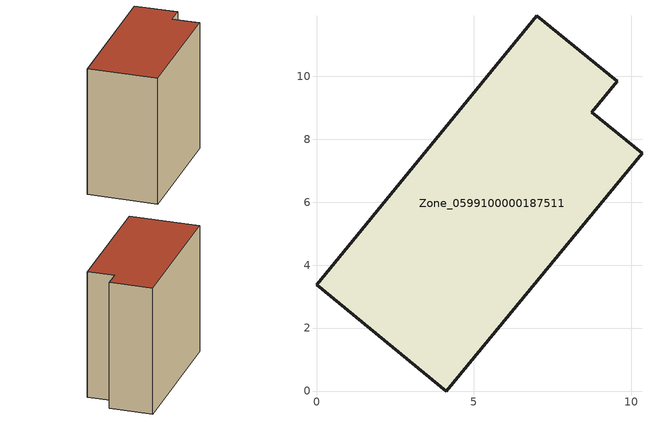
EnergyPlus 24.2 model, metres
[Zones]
Zone_0599100000187511
 floor ground (C_G): 0,3.37 7,11.91 9.56,9.84 8.74,8.85 10.34,7.56 4.12,0 z0
 wall outside (C_F): 7,11.91 0,3.37 4.12,0 10.34,7.56 8.74,8.85 9.56,9.84 7,11.91 z0:10
 roof outside (C_R): 0,3.37 4.12,0 10.34,7.56 8.74,8.85 9.56,9.84 7,11.91 z10
[BUILDING]
Pand.0599100000187511: North Axis=0; Terrain=City; Loads Convergence Tolerance Value=0.04; Temperature Convergence Tolerance Value=0.4; Solar Distribution=FullExterior; Maximum Number of Warmup Days=25; Minimum Number of Warmup Days=1
[Site:Location]
Rotterdam.The.Hague.AP_ZH_NLD Design_Conditions: Latitude=51.96; Longitude=4.45; Time Zone=1; Elevation=-4.5
[SITE:GROUNDTEMPERATURE:BUILDINGSURFACE]
18, 18, 18, 18, 18, 18, 18, 18, 18, 18, 18, 18
[MATERIAL] Thermal Absorptance=0.9; Solar Absorptance=0.7; Visible Absorptance=0.7
Name | Roughness | Thickness | Conductivity | Density | Specific Heat
G.TC.1946 | MediumSmooth | 0.15 | 1 | 540 | 1210
F.TC.1946 | Rough | 0.3 | 0.857143 | 1920 | 840
R.TC.1946 | MediumRough | 0.2 | 0.909091 | 1500 | 1000
[CONSTRUCTION]
C_G: G.TC.1946
C_F: F.TC.1946
C_R: R.TC.1946
[ZONE]
Zone_0599100000187511: Type=1; Multiplier=1; Ceiling Height=Autocalculate; Volume=Autocalculate; Floor Area=autocalculate; Part of Total Floor Area=Yes
[ZONEINFILTRATION:DESIGNFLOWRATE]
Infil_Zone_0599100000187511: Zone or ZoneList or Space or SpaceList=Zone_0599100000187511; Schedule=AlwaysOn; Design Flow Rate Calculation Method=Flow/Area; Flow Rate per Floor Area=0.003; Constant Term Coefficient=1; Temperature Term Coefficient=0; Velocity Term Coefficient=0; Velocity Squared Term Coefficient=0
[HVACTEMPLATE:ZONE:IDEALLOADSAIRSYSTEM]
Zone_0599100000187511: Maximum Heating Supply Air Temperature=50; Minimum Cooling Supply Air Temperature=13; Maximum Heating Supply Air Humidity Ratio=0.0156; Minimum Cooling Supply Air Humidity Ratio=0.0077; Heating Limit=NoLimit; Cooling Limit=NoLimit; Dehumidification Control Type=ConstantSensibleHeatRatio; Cooling Sensible Heat Ratio=0.7; Dehumidification Setpoint=60; Humidification Control Type=None; Humidification Setpoint=30; Outdoor Air Method=None; Outdoor Air Flow Rate per Person=0.00944; Outdoor Air Flow Rate per Zone Floor Area=0; Outdoor Air Flow Rate per Zone=0; Demand Controlled Ventilation Type=None; Outdoor Air Economizer Type=NoEconomizer; Heat Recovery Type=None; Sensible Heat Recovery Effectiveness=0.7; Latent Heat Recovery Effectiveness=0.65
[ZONECONTROL:THERMOSTAT]
ThermostatControl_Zone_0599100000187511: Zone or ZoneList=Zone_0599100000187511; Control Type Schedule=DualSetpointControlType; Control 1=Thermostat_Zone_0599100000187511; Temperature Difference Between Cutout And Setpoint=0
[THERMOSTATSETPOINT:DUALSETPOINT]
Thermostat_Zone_0599100000187511: Heating Setpoint Temperature Schedule=HeatingSetpoint_Zone_0599100000187511; Cooling Setpoint Temperature Schedule=CoolingSetpoint_Zone_0599100000187511
[SCHEDULE:COMPACT]
HeatingSetpoint_Zone_0599100000187511: Through: 12/31, For: AllDays, Until: 24:00, 21
CoolingSetpoint_Zone_0599100000187511: Through: 12/31, For: AllDays, Until: 24:00, 24
DualSetpointControlType: Through: 12/31, For: AllDays, Until: 24:00, 4
AlwaysOn: Through: 12/31, For: AllDays, Until: 24:00, 1
